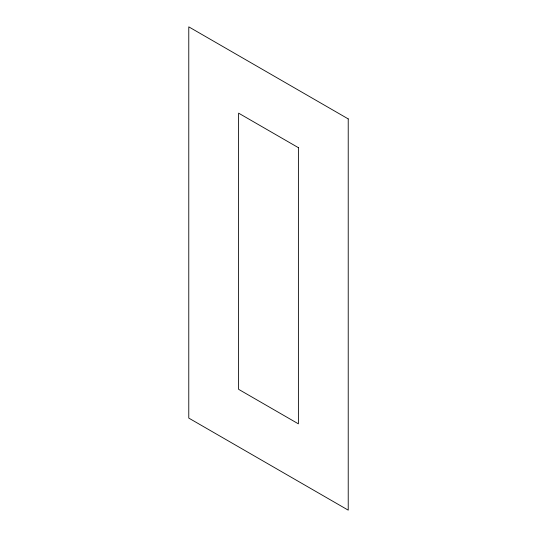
<?xml version="1.0" encoding="UTF-8"?>
<svg xmlns="http://www.w3.org/2000/svg" width="537" height="537" viewBox="0 0 537 537"><rect width="100%" height="100%" fill="white"/><g stroke="black" fill="none" stroke-linecap="round" stroke-linejoin="round"><path stroke-width="0.81" d="M348.224 118.905L188.776 26.85L188.776 418.095L348.224 510.15L348.224 118.905M298.397 147.675L238.603 113.153L238.603 389.325L298.397 423.847L298.397 147.675"/></g></svg>
